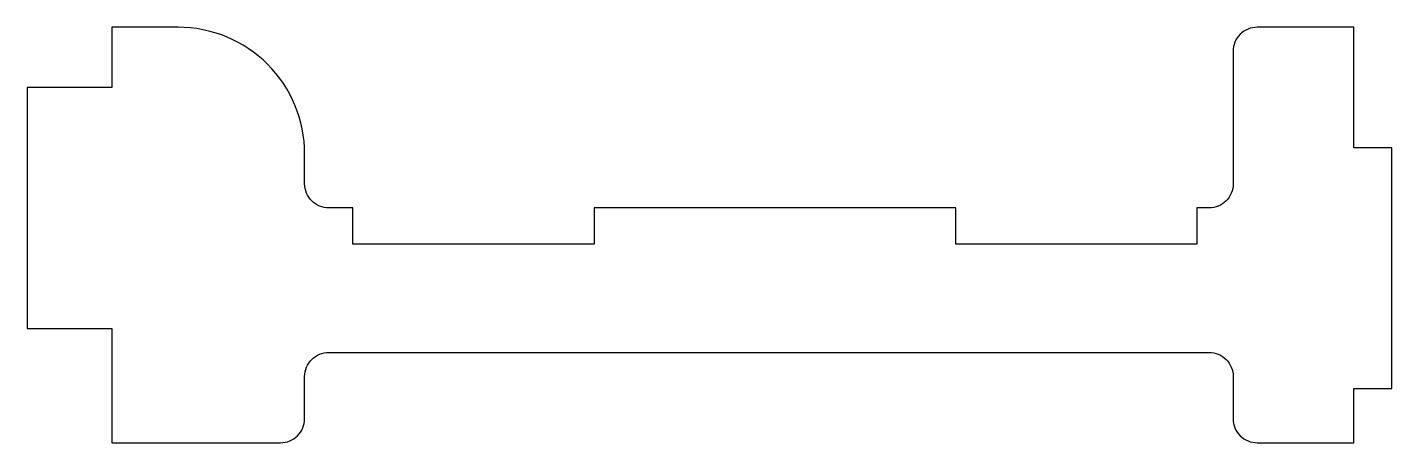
# Model space of a CAD drawing. Header units: millimetres. Extents: x -59 to 55, y -20 to 15.
import ezdxf

# ---------------------------------------------------------------- set-up
doc = ezdxf.new("R2010")
doc.units = ezdxf.units.MM
doc.layers.get('0').update_dxf_attribs({"linetype": 'CONTINUOUS'})

msp = doc.modelspace()

# ---------------------------------------------------------------- linework, layer by layer
msp.add_lwpolyline([(-31.5, -3.25), (-31.5, -0.25), (-33.5, -0.25, -0.414214), (-35.5, 1.75), (-35.5, 4.25, 0.414214), (-46, 14.75), (-51.5, 14.75), (-51.5, 9.75), (-58.5, 9.75), (-58.5, -10.25), (-51.5, -10.25), (-51.5, -19.75), (-37.5, -19.75, 0.414214), (-35.5, -17.75), (-35.5, -14.25, -0.414214), (-33.5, -12.25), (39.5, -12.25, -0.414214), (41.5, -14.25), (41.5, -17.75, 0.414214), (43.5, -19.75), (51.5, -19.75), (51.5, -15.25), (54.65, -15.25), (54.65, 4.75), (51.5, 4.75), (51.5, 14.75), (43.5, 14.75, 0.414214), (41.5, 12.75), (41.5, 1.75, -0.414214), (39.5, -0.25), (38.5, -0.25), (38.5, -3.25), (18.5, -3.25), (18.5, -0.25), (-11.5, -0.25), (-11.5, -3.25)], format="xyb", close=True)

doc.saveas('drawing.dxf')
